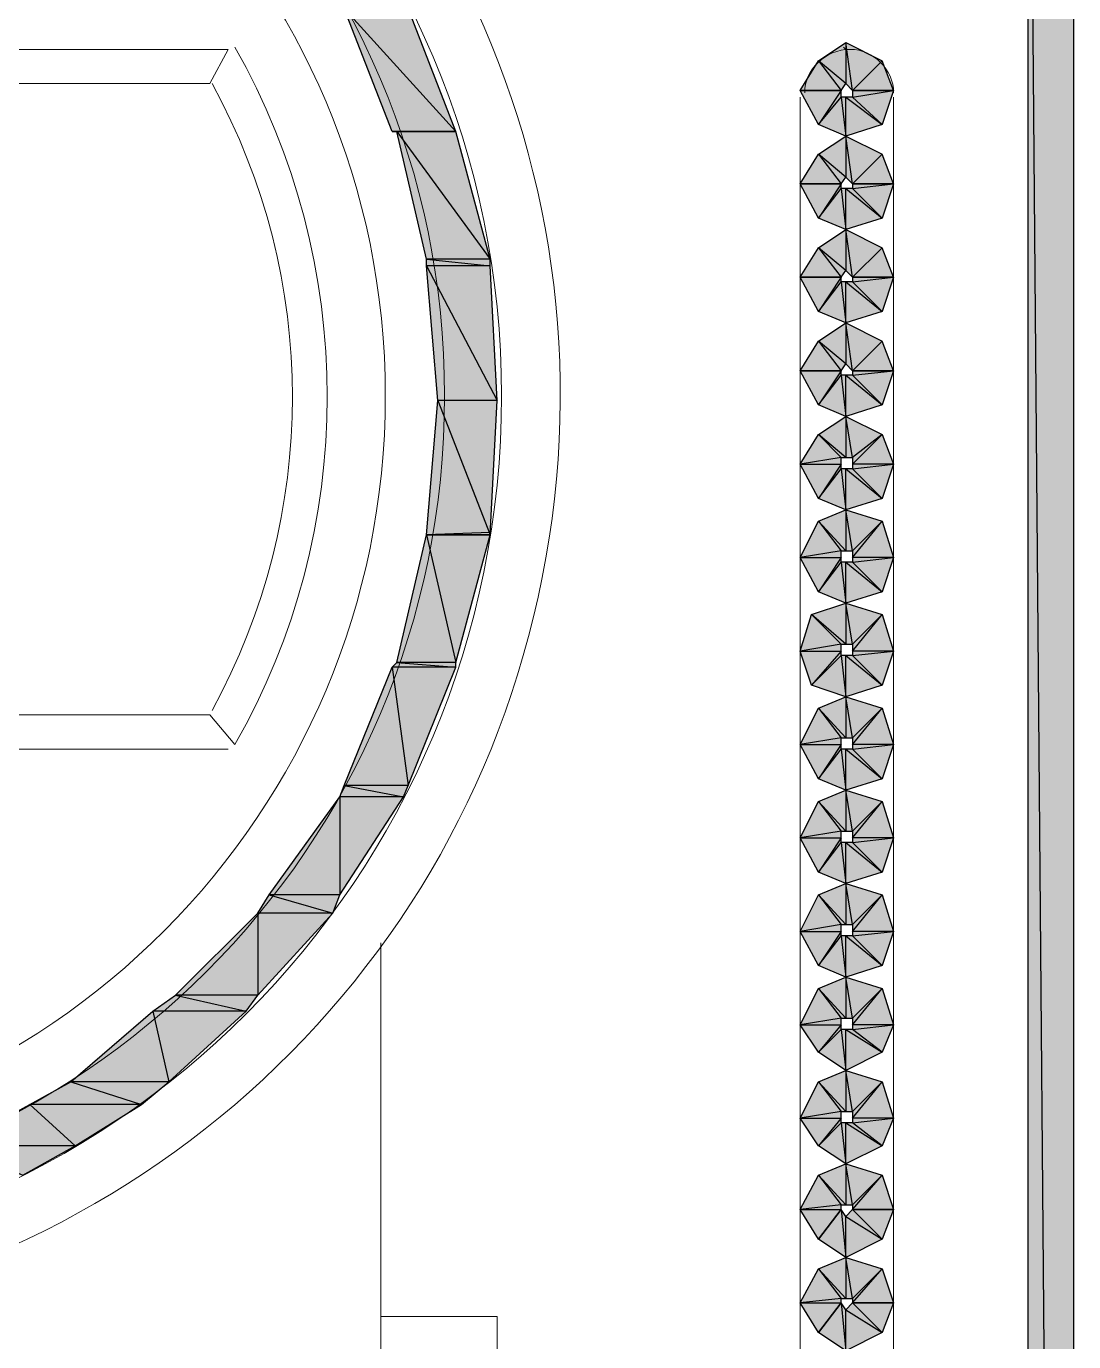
# Model space of a CAD drawing. Header units: millimetres. Extents: x 50 to 186, y -32 to 33.
# Drawn here: x 115.422 to 116.064, y -10.831 to -10.025 of the extents above; entities that cross this region are included whole.
import ezdxf

# ---------------------------------------------------------------- set-up
doc = ezdxf.new("R2010")
doc.units = ezdxf.units.MM
doc.layers.add('Prumada Eletrica', color=40, linetype='Continuous', lineweight=30)

msp = doc.modelspace()

# ---------------------------------------------------------------- hatches: boundary and pattern name
at = {"layer": 'Prumada Eletrica', "true_color": 0x000007}
h = msp.add_hatch(color=7, dxfattribs=at)
h.paths.add_polyline_path([(116.06382, -9.68853), (116.03588, -9.68853), (116.06382, -13.03237)])
h.paths.add_polyline_path([(116.03588, -9.68853), (116.06382, -13.03237), (116.03588, -13.03237)])
h = msp.add_hatch(color=7, dxfattribs=at)
h.paths.add_polyline_path([(115.65596, -10.01398), (115.61685, -10.01398), (115.6853, -10.0894)])
h.paths.add_polyline_path([(115.61685, -10.01398), (115.6853, -10.0894), (115.64619, -10.0894)])
h = msp.add_hatch(color=7, dxfattribs=at)
h.paths.add_polyline_path([(115.95347, -10.06426), (115.94649, -10.0461), (115.92833, -10.06426)])
h.paths.add_polyline_path([(115.94649, -10.0461), (115.92833, -10.06426), (115.92414, -10.03493)])
h.paths.add_polyline_path([(115.92833, -10.06426), (115.92414, -10.03493), (115.92414, -10.06007)])
h.paths.add_polyline_path([(115.92414, -10.03493), (115.92414, -10.06007), (115.90738, -10.0461)])
h.paths.add_polyline_path([(115.92414, -10.06007), (115.90738, -10.0461), (115.92135, -10.06426)])
h.paths.add_polyline_path([(115.90738, -10.0461), (115.92135, -10.06426), (115.89621, -10.06426)])
h = msp.add_hatch(color=7, dxfattribs=at)
h.paths.add_polyline_path([(115.89621, -10.06426), (115.92135, -10.06426), (115.90738, -10.08521)])
h.paths.add_polyline_path([(115.92135, -10.06426), (115.90738, -10.08521), (115.92135, -10.06845)])
h.paths.add_polyline_path([(115.90738, -10.08521), (115.92135, -10.06845), (115.92414, -10.0922)])
h.paths.add_polyline_path([(115.92135, -10.06845), (115.92414, -10.0922), (115.92414, -10.06845)])
h.paths.add_polyline_path([(115.92414, -10.0922), (115.92414, -10.06845), (115.94649, -10.08521)])
h.paths.add_polyline_path([(115.92414, -10.06845), (115.94649, -10.08521), (115.92833, -10.06845)])
h.paths.add_polyline_path([(115.94649, -10.08521), (115.92833, -10.06845), (115.95347, -10.06426)])
h.paths.add_polyline_path([(115.92833, -10.06845), (115.95347, -10.06426), (115.92833, -10.06426)])
h = msp.add_hatch(color=7, dxfattribs=at)
h.paths.add_polyline_path([(115.6853, -10.0894), (115.64898, -10.0894), (115.70625, -10.16762)])
h.paths.add_polyline_path([(115.64898, -10.0894), (115.70625, -10.16762), (115.66714, -10.16762)])
h = msp.add_hatch(color=7, dxfattribs=at)
h.paths.add_polyline_path([(115.95347, -10.12153), (115.94649, -10.10337), (115.92833, -10.12153)])
h.paths.add_polyline_path([(115.94649, -10.10337), (115.92833, -10.12153), (115.92414, -10.0922)])
h.paths.add_polyline_path([(115.92833, -10.12153), (115.92414, -10.0922), (115.92414, -10.11734)])
h.paths.add_polyline_path([(115.92414, -10.0922), (115.92414, -10.11734), (115.90738, -10.10337)])
h.paths.add_polyline_path([(115.92414, -10.11734), (115.90738, -10.10337), (115.92135, -10.12153)])
h.paths.add_polyline_path([(115.90738, -10.10337), (115.92135, -10.12153), (115.89621, -10.12153)])
h = msp.add_hatch(color=7, dxfattribs=at)
h.paths.add_polyline_path([(115.89621, -10.12153), (115.92135, -10.12153), (115.90738, -10.14248)])
h.paths.add_polyline_path([(115.92135, -10.12153), (115.90738, -10.14248), (115.92135, -10.12432)])
h.paths.add_polyline_path([(115.90738, -10.14248), (115.92135, -10.12432), (115.92414, -10.14946)])
h.paths.add_polyline_path([(115.92135, -10.12432), (115.92414, -10.14946), (115.92414, -10.12432)])
h.paths.add_polyline_path([(115.92414, -10.14946), (115.92414, -10.12432), (115.94649, -10.14248)])
h.paths.add_polyline_path([(115.92414, -10.12432), (115.94649, -10.14248), (115.92833, -10.12432)])
h.paths.add_polyline_path([(115.94649, -10.14248), (115.92833, -10.12432), (115.95347, -10.12153)])
h.paths.add_polyline_path([(115.92833, -10.12432), (115.95347, -10.12153), (115.92833, -10.12153)])
h = msp.add_hatch(color=7, dxfattribs=at)
h.paths.add_polyline_path([(115.95347, -10.1788), (115.94649, -10.16064), (115.92833, -10.1788)])
h.paths.add_polyline_path([(115.94649, -10.16064), (115.92833, -10.1788), (115.92414, -10.14946)])
h.paths.add_polyline_path([(115.92833, -10.1788), (115.92414, -10.14946), (115.92414, -10.17461)])
h.paths.add_polyline_path([(115.92414, -10.14946), (115.92414, -10.17461), (115.90738, -10.16064)])
h.paths.add_polyline_path([(115.92414, -10.17461), (115.90738, -10.16064), (115.92135, -10.1788)])
h.paths.add_polyline_path([(115.90738, -10.16064), (115.92135, -10.1788), (115.89621, -10.1788)])
h = msp.add_hatch(color=7, dxfattribs=at)
h.paths.add_polyline_path([(115.70625, -10.16762), (115.66714, -10.16762), (115.70625, -10.17181)])
h.paths.add_polyline_path([(115.66714, -10.16762), (115.70625, -10.17181), (115.66714, -10.17181)])
h = msp.add_hatch(color=7, dxfattribs=at)
h.paths.add_polyline_path([(115.70625, -10.17181), (115.66714, -10.17181), (115.71044, -10.25422)])
h.paths.add_polyline_path([(115.66714, -10.17181), (115.71044, -10.25422), (115.67412, -10.25422)])
h = msp.add_hatch(color=7, dxfattribs=at)
h.paths.add_polyline_path([(115.89621, -10.1788), (115.92135, -10.1788), (115.90738, -10.19975)])
h.paths.add_polyline_path([(115.92135, -10.1788), (115.90738, -10.19975), (115.92135, -10.18159)])
h.paths.add_polyline_path([(115.90738, -10.19975), (115.92135, -10.18159), (115.92414, -10.20673)])
h.paths.add_polyline_path([(115.92135, -10.18159), (115.92414, -10.20673), (115.92414, -10.18159)])
h.paths.add_polyline_path([(115.92414, -10.20673), (115.92414, -10.18159), (115.94649, -10.19975)])
h.paths.add_polyline_path([(115.92414, -10.18159), (115.94649, -10.19975), (115.92833, -10.18159)])
h.paths.add_polyline_path([(115.94649, -10.19975), (115.92833, -10.18159), (115.95347, -10.1788)])
h.paths.add_polyline_path([(115.92833, -10.18159), (115.95347, -10.1788), (115.92833, -10.1788)])
h = msp.add_hatch(color=7, dxfattribs=at)
h.paths.add_polyline_path([(115.95347, -10.23606), (115.94649, -10.2179), (115.92833, -10.23606)])
h.paths.add_polyline_path([(115.94649, -10.2179), (115.92833, -10.23606), (115.92414, -10.20673)])
h.paths.add_polyline_path([(115.92833, -10.23606), (115.92414, -10.20673), (115.92414, -10.23187)])
h.paths.add_polyline_path([(115.92414, -10.20673), (115.92414, -10.23187), (115.90738, -10.2179)])
h.paths.add_polyline_path([(115.92414, -10.23187), (115.90738, -10.2179), (115.92135, -10.23606)])
h.paths.add_polyline_path([(115.90738, -10.2179), (115.92135, -10.23606), (115.89621, -10.23606)])
h = msp.add_hatch(color=7, dxfattribs=at)
h.paths.add_polyline_path([(115.89621, -10.23606), (115.92135, -10.23606), (115.90738, -10.25701)])
h.paths.add_polyline_path([(115.92135, -10.23606), (115.90738, -10.25701), (115.92135, -10.23886)])
h.paths.add_polyline_path([(115.90738, -10.25701), (115.92135, -10.23886), (115.92414, -10.264)])
h.paths.add_polyline_path([(115.92135, -10.23886), (115.92414, -10.264), (115.92414, -10.23886)])
h.paths.add_polyline_path([(115.92414, -10.264), (115.92414, -10.23886), (115.94649, -10.25701)])
h.paths.add_polyline_path([(115.92414, -10.23886), (115.94649, -10.25701), (115.92833, -10.23886)])
h.paths.add_polyline_path([(115.94649, -10.25701), (115.92833, -10.23886), (115.95347, -10.23606)])
h.paths.add_polyline_path([(115.92833, -10.23886), (115.95347, -10.23606), (115.92833, -10.23606)])
h = msp.add_hatch(color=7, dxfattribs=at)
h.paths.add_polyline_path([(115.71044, -10.25422), (115.67412, -10.25422), (115.70625, -10.33663)])
h.paths.add_polyline_path([(115.67412, -10.25422), (115.70625, -10.33663), (115.66714, -10.33663)])
h = msp.add_hatch(color=7, dxfattribs=at)
h.paths.add_polyline_path([(115.94649, -10.31428), (115.92833, -10.29612), (115.95347, -10.29333)])
h.paths.add_polyline_path([(115.92833, -10.29612), (115.95347, -10.29333), (115.92833, -10.29333)])
h.paths.add_polyline_path([(115.95347, -10.29333), (115.92833, -10.29333), (115.94649, -10.27517)])
h.paths.add_polyline_path([(115.92833, -10.29333), (115.94649, -10.27517), (115.92833, -10.28914)])
h.paths.add_polyline_path([(115.94649, -10.27517), (115.92833, -10.28914), (115.92414, -10.264)])
h.paths.add_polyline_path([(115.92833, -10.28914), (115.92414, -10.264), (115.92414, -10.28914)])
h.paths.add_polyline_path([(115.92414, -10.264), (115.92414, -10.28914), (115.90738, -10.27517)])
h.paths.add_polyline_path([(115.92414, -10.28914), (115.90738, -10.27517), (115.92135, -10.28914)])
h.paths.add_polyline_path([(115.90738, -10.27517), (115.92135, -10.28914), (115.89621, -10.29333)])
h.paths.add_polyline_path([(115.92135, -10.28914), (115.89621, -10.29333), (115.92135, -10.29333)])
h.paths.add_polyline_path([(115.89621, -10.29333), (115.92135, -10.29333), (115.90738, -10.31428)])
h.paths.add_polyline_path([(115.92135, -10.29333), (115.90738, -10.31428), (115.92135, -10.29612)])
h.paths.add_polyline_path([(115.90738, -10.31428), (115.92135, -10.29612), (115.92414, -10.32126)])
h.paths.add_polyline_path([(115.92135, -10.29612), (115.92414, -10.32126), (115.92414, -10.29612)])
h.paths.add_polyline_path([(115.92414, -10.32126), (115.92414, -10.29612), (115.94649, -10.31428)])
h.paths.add_polyline_path([(115.92414, -10.29612), (115.94649, -10.31428), (115.92833, -10.29612)])
h = msp.add_hatch(color=7, dxfattribs=at)
h.paths.add_polyline_path([(115.94649, -10.37155), (115.92833, -10.35339), (115.95347, -10.3506)])
h.paths.add_polyline_path([(115.92833, -10.35339), (115.95347, -10.3506), (115.92833, -10.3506)])
h.paths.add_polyline_path([(115.95347, -10.3506), (115.92833, -10.3506), (115.94649, -10.32825)])
h.paths.add_polyline_path([(115.92833, -10.3506), (115.94649, -10.32825), (115.92833, -10.34641)])
h.paths.add_polyline_path([(115.94649, -10.32825), (115.92833, -10.34641), (115.92414, -10.32126)])
h.paths.add_polyline_path([(115.92833, -10.34641), (115.92414, -10.32126), (115.92414, -10.34641)])
h.paths.add_polyline_path([(115.92414, -10.32126), (115.92414, -10.34641), (115.90738, -10.32825)])
h.paths.add_polyline_path([(115.92414, -10.34641), (115.90738, -10.32825), (115.92135, -10.34641)])
h.paths.add_polyline_path([(115.90738, -10.32825), (115.92135, -10.34641), (115.89621, -10.3506)])
h.paths.add_polyline_path([(115.92135, -10.34641), (115.89621, -10.3506), (115.92135, -10.3506)])
h.paths.add_polyline_path([(115.89621, -10.3506), (115.92135, -10.3506), (115.90738, -10.37155)])
h.paths.add_polyline_path([(115.92135, -10.3506), (115.90738, -10.37155), (115.92135, -10.35339)])
h.paths.add_polyline_path([(115.90738, -10.37155), (115.92135, -10.35339), (115.92414, -10.37853)])
h.paths.add_polyline_path([(115.92135, -10.35339), (115.92414, -10.37853), (115.92414, -10.35339)])
h.paths.add_polyline_path([(115.92414, -10.37853), (115.92414, -10.35339), (115.94649, -10.37155)])
h.paths.add_polyline_path([(115.92414, -10.35339), (115.94649, -10.37155), (115.92833, -10.35339)])
h = msp.add_hatch(color=7, dxfattribs=at)
h.paths.add_polyline_path([(115.70625, -10.33663), (115.66714, -10.33663), (115.6853, -10.41485)])
h.paths.add_polyline_path([(115.66714, -10.33663), (115.6853, -10.41485), (115.64898, -10.41485)])
h = msp.add_hatch(color=7, dxfattribs=at)
h.paths.add_polyline_path([(115.66714, -10.33663), (115.70625, -10.33663), (115.70625, -10.33523)])
h.paths.add_polyline_path([(115.70625, -10.33663), (115.70625, -10.33523), (115.66714, -10.33663)])
h = msp.add_hatch(color=7, dxfattribs=at)
h.paths.add_polyline_path([(115.94649, -10.42882), (115.92833, -10.41066), (115.95347, -10.40786)])
h.paths.add_polyline_path([(115.92833, -10.41066), (115.95347, -10.40786), (115.92833, -10.40786)])
h.paths.add_polyline_path([(115.95347, -10.40786), (115.92833, -10.40786), (115.94649, -10.38552)])
h.paths.add_polyline_path([(115.92833, -10.40786), (115.94649, -10.38552), (115.92833, -10.40367)])
h.paths.add_polyline_path([(115.94649, -10.38552), (115.92833, -10.40367), (115.92414, -10.37853)])
h.paths.add_polyline_path([(115.92833, -10.40367), (115.92414, -10.37853), (115.92414, -10.40367)])
h.paths.add_polyline_path([(115.92414, -10.37853), (115.92414, -10.40367), (115.90319, -10.38552)])
h.paths.add_polyline_path([(115.92414, -10.40367), (115.90319, -10.38552), (115.92135, -10.40367)])
h.paths.add_polyline_path([(115.90319, -10.38552), (115.92135, -10.40367), (115.89621, -10.40786)])
h.paths.add_polyline_path([(115.92135, -10.40367), (115.89621, -10.40786), (115.92135, -10.40786)])
h.paths.add_polyline_path([(115.89621, -10.40786), (115.92135, -10.40786), (115.90319, -10.42882)])
h.paths.add_polyline_path([(115.92135, -10.40786), (115.90319, -10.42882), (115.92135, -10.41066)])
h.paths.add_polyline_path([(115.90319, -10.42882), (115.92135, -10.41066), (115.92414, -10.4358)])
h.paths.add_polyline_path([(115.92135, -10.41066), (115.92414, -10.4358), (115.92414, -10.41066)])
h.paths.add_polyline_path([(115.92414, -10.4358), (115.92414, -10.41066), (115.94649, -10.42882)])
h.paths.add_polyline_path([(115.92414, -10.41066), (115.94649, -10.42882), (115.92833, -10.41066)])
h = msp.add_hatch(color=7, dxfattribs=at)
h.paths.add_polyline_path([(115.6853, -10.41485), (115.64898, -10.41485), (115.6853, -10.41764)])
h.paths.add_polyline_path([(115.64898, -10.41485), (115.6853, -10.41764), (115.64619, -10.41764)])
h = msp.add_hatch(color=7, dxfattribs=at)
h.paths.add_polyline_path([(115.6853, -10.41764), (115.64619, -10.41764), (115.65596, -10.49027)])
h.paths.add_polyline_path([(115.64619, -10.41764), (115.65596, -10.49027), (115.61685, -10.49027)])
h = msp.add_hatch(color=7, dxfattribs=at)
h.paths.add_polyline_path([(115.94649, -10.48608), (115.92833, -10.46792), (115.95347, -10.46513)])
h.paths.add_polyline_path([(115.92833, -10.46792), (115.95347, -10.46513), (115.92833, -10.46513)])
h.paths.add_polyline_path([(115.95347, -10.46513), (115.92833, -10.46513), (115.94649, -10.44278)])
h.paths.add_polyline_path([(115.92833, -10.46513), (115.94649, -10.44278), (115.92833, -10.46094)])
h.paths.add_polyline_path([(115.94649, -10.44278), (115.92833, -10.46094), (115.92414, -10.4358)])
h.paths.add_polyline_path([(115.92833, -10.46094), (115.92414, -10.4358), (115.92414, -10.46094)])
h.paths.add_polyline_path([(115.92414, -10.4358), (115.92414, -10.46094), (115.90738, -10.44278)])
h.paths.add_polyline_path([(115.92414, -10.46094), (115.90738, -10.44278), (115.92135, -10.46094)])
h.paths.add_polyline_path([(115.90738, -10.44278), (115.92135, -10.46094), (115.89621, -10.46513)])
h.paths.add_polyline_path([(115.92135, -10.46094), (115.89621, -10.46513), (115.92135, -10.46513)])
h.paths.add_polyline_path([(115.89621, -10.46513), (115.92135, -10.46513), (115.90738, -10.48608)])
h.paths.add_polyline_path([(115.92135, -10.46513), (115.90738, -10.48608), (115.92135, -10.46792)])
h.paths.add_polyline_path([(115.90738, -10.48608), (115.92135, -10.46792), (115.92414, -10.49307)])
h.paths.add_polyline_path([(115.92135, -10.46792), (115.92414, -10.49307), (115.92414, -10.46792)])
h.paths.add_polyline_path([(115.92414, -10.49307), (115.92414, -10.46792), (115.94649, -10.48608)])
h.paths.add_polyline_path([(115.92414, -10.46792), (115.94649, -10.48608), (115.92833, -10.46792)])
h = msp.add_hatch(color=7, dxfattribs=at)
h.paths.add_polyline_path([(115.65596, -10.49027), (115.61685, -10.49027), (115.65317, -10.49726)])
h.paths.add_polyline_path([(115.61685, -10.49027), (115.65317, -10.49726), (115.61406, -10.49726)])
h = msp.add_hatch(color=7, dxfattribs=at)
h.paths.add_polyline_path([(115.94649, -10.54335), (115.92833, -10.52519), (115.95347, -10.5224)])
h.paths.add_polyline_path([(115.92833, -10.52519), (115.95347, -10.5224), (115.92833, -10.5224)])
h.paths.add_polyline_path([(115.95347, -10.5224), (115.92833, -10.5224), (115.94649, -10.50005)])
h.paths.add_polyline_path([(115.92833, -10.5224), (115.94649, -10.50005), (115.92833, -10.51821)])
h.paths.add_polyline_path([(115.94649, -10.50005), (115.92833, -10.51821), (115.92414, -10.49307)])
h.paths.add_polyline_path([(115.92833, -10.51821), (115.92414, -10.49307), (115.92414, -10.51821)])
h.paths.add_polyline_path([(115.92414, -10.49307), (115.92414, -10.51821), (115.90738, -10.50005)])
h.paths.add_polyline_path([(115.92414, -10.51821), (115.90738, -10.50005), (115.92135, -10.51821)])
h.paths.add_polyline_path([(115.90738, -10.50005), (115.92135, -10.51821), (115.89621, -10.5224)])
h.paths.add_polyline_path([(115.92135, -10.51821), (115.89621, -10.5224), (115.92135, -10.5224)])
h.paths.add_polyline_path([(115.89621, -10.5224), (115.92135, -10.5224), (115.90738, -10.54335)])
h.paths.add_polyline_path([(115.92135, -10.5224), (115.90738, -10.54335), (115.92135, -10.52519)])
h.paths.add_polyline_path([(115.90738, -10.54335), (115.92135, -10.52519), (115.92414, -10.55033)])
h.paths.add_polyline_path([(115.92135, -10.52519), (115.92414, -10.55033), (115.92414, -10.52519)])
h.paths.add_polyline_path([(115.92414, -10.55033), (115.92414, -10.52519), (115.94649, -10.54335)])
h.paths.add_polyline_path([(115.92414, -10.52519), (115.94649, -10.54335), (115.92833, -10.52519)])
h = msp.add_hatch(color=7, dxfattribs=at)
h.paths.add_polyline_path([(115.65317, -10.49726), (115.61406, -10.49726), (115.61406, -10.55732)])
h.paths.add_polyline_path([(115.61406, -10.49726), (115.61406, -10.55732), (115.57076, -10.55732)])
h = msp.add_hatch(color=7, dxfattribs=at)
h.paths.add_polyline_path([(115.94649, -10.60062), (115.92833, -10.58246), (115.95347, -10.57967)])
h.paths.add_polyline_path([(115.92833, -10.58246), (115.95347, -10.57967), (115.92833, -10.57967)])
h.paths.add_polyline_path([(115.95347, -10.57967), (115.92833, -10.57967), (115.94649, -10.55732)])
h.paths.add_polyline_path([(115.92833, -10.57967), (115.94649, -10.55732), (115.92833, -10.57547)])
h.paths.add_polyline_path([(115.94649, -10.55732), (115.92833, -10.57547), (115.92414, -10.55033)])
h.paths.add_polyline_path([(115.92833, -10.57547), (115.92414, -10.55033), (115.92414, -10.57547)])
h.paths.add_polyline_path([(115.92414, -10.55033), (115.92414, -10.57547), (115.90738, -10.55732)])
h.paths.add_polyline_path([(115.92414, -10.57547), (115.90738, -10.55732), (115.92135, -10.57547)])
h.paths.add_polyline_path([(115.90738, -10.55732), (115.92135, -10.57547), (115.89621, -10.57967)])
h.paths.add_polyline_path([(115.92135, -10.57547), (115.89621, -10.57967), (115.92135, -10.57967)])
h.paths.add_polyline_path([(115.89621, -10.57967), (115.92135, -10.57967), (115.90738, -10.60062)])
h.paths.add_polyline_path([(115.92135, -10.57967), (115.90738, -10.60062), (115.92135, -10.58246)])
h.paths.add_polyline_path([(115.90738, -10.60062), (115.92135, -10.58246), (115.92414, -10.6076)])
h.paths.add_polyline_path([(115.92135, -10.58246), (115.92414, -10.6076), (115.92414, -10.58246)])
h.paths.add_polyline_path([(115.92414, -10.6076), (115.92414, -10.58246), (115.94649, -10.60062)])
h.paths.add_polyline_path([(115.92414, -10.58246), (115.94649, -10.60062), (115.92833, -10.58246)])
h = msp.add_hatch(color=7, dxfattribs=at)
h.paths.add_polyline_path([(115.61406, -10.55732), (115.57076, -10.55732), (115.60987, -10.56849)])
h.paths.add_polyline_path([(115.57076, -10.55732), (115.60987, -10.56849), (115.56378, -10.56849)])
h = msp.add_hatch(color=7, dxfattribs=at)
h.paths.add_polyline_path([(115.60987, -10.56849), (115.56378, -10.56849), (115.56378, -10.61877)])
h.paths.add_polyline_path([(115.56378, -10.56849), (115.56378, -10.61877), (115.51349, -10.61877)])
h = msp.add_hatch(color=7, dxfattribs=at)
h.paths.add_polyline_path([(115.94649, -10.65369), (115.92833, -10.63973), (115.95347, -10.63693)])
h.paths.add_polyline_path([(115.92833, -10.63973), (115.95347, -10.63693), (115.92833, -10.63693)])
h.paths.add_polyline_path([(115.95347, -10.63693), (115.92833, -10.63693), (115.94649, -10.61458)])
h.paths.add_polyline_path([(115.92833, -10.63693), (115.94649, -10.61458), (115.92833, -10.63274)])
h.paths.add_polyline_path([(115.94649, -10.61458), (115.92833, -10.63274), (115.92414, -10.6076)])
h.paths.add_polyline_path([(115.92833, -10.63274), (115.92414, -10.6076), (115.92414, -10.63274)])
h.paths.add_polyline_path([(115.92414, -10.6076), (115.92414, -10.63274), (115.90738, -10.61458)])
h.paths.add_polyline_path([(115.92414, -10.63274), (115.90738, -10.61458), (115.92135, -10.63274)])
h.paths.add_polyline_path([(115.90738, -10.61458), (115.92135, -10.63274), (115.89621, -10.63693)])
h.paths.add_polyline_path([(115.92135, -10.63274), (115.89621, -10.63693), (115.92135, -10.63693)])
h.paths.add_polyline_path([(115.89621, -10.63693), (115.92135, -10.63693), (115.90738, -10.65369)])
h.paths.add_polyline_path([(115.92135, -10.63693), (115.90738, -10.65369), (115.92135, -10.63973)])
h.paths.add_polyline_path([(115.90738, -10.65369), (115.92135, -10.63973), (115.92414, -10.66487)])
h.paths.add_polyline_path([(115.92135, -10.63973), (115.92414, -10.66487), (115.92414, -10.63973)])
h.paths.add_polyline_path([(115.92414, -10.66487), (115.92414, -10.63973), (115.94649, -10.65369)])
h.paths.add_polyline_path([(115.92414, -10.63973), (115.94649, -10.65369), (115.92833, -10.63973)])
h = msp.add_hatch(color=7, dxfattribs=at)
h.paths.add_polyline_path([(115.56378, -10.61877), (115.51349, -10.61877), (115.55679, -10.62855)])
h.paths.add_polyline_path([(115.51349, -10.61877), (115.55679, -10.62855), (115.49953, -10.62855)])
h = msp.add_hatch(color=7, dxfattribs=at)
h.paths.add_polyline_path([(115.55679, -10.62855), (115.49953, -10.62855), (115.5093, -10.67185)])
h.paths.add_polyline_path([(115.49953, -10.62855), (115.5093, -10.67185), (115.44924, -10.67185)])
h = msp.add_hatch(color=7, dxfattribs=at)
h.paths.add_polyline_path([(115.5093, -10.67185), (115.44924, -10.67185), (115.49254, -10.68582)])
h.paths.add_polyline_path([(115.44924, -10.67185), (115.49254, -10.68582), (115.4241, -10.68582)])
h = msp.add_hatch(color=7, dxfattribs=at)
h.paths.add_polyline_path([(115.94649, -10.71096), (115.92833, -10.69699), (115.95347, -10.6942)])
h.paths.add_polyline_path([(115.92833, -10.69699), (115.95347, -10.6942), (115.92833, -10.6942)])
h.paths.add_polyline_path([(115.95347, -10.6942), (115.92833, -10.6942), (115.94649, -10.67185)])
h.paths.add_polyline_path([(115.92833, -10.6942), (115.94649, -10.67185), (115.92833, -10.69001)])
h.paths.add_polyline_path([(115.94649, -10.67185), (115.92833, -10.69001), (115.92414, -10.66487)])
h.paths.add_polyline_path([(115.92833, -10.69001), (115.92414, -10.66487), (115.92414, -10.69001)])
h.paths.add_polyline_path([(115.92414, -10.66487), (115.92414, -10.69001), (115.90738, -10.67185)])
h.paths.add_polyline_path([(115.92414, -10.69001), (115.90738, -10.67185), (115.92135, -10.69001)])
h.paths.add_polyline_path([(115.90738, -10.67185), (115.92135, -10.69001), (115.89621, -10.6942)])
h.paths.add_polyline_path([(115.92135, -10.69001), (115.89621, -10.6942), (115.92135, -10.6942)])
h.paths.add_polyline_path([(115.89621, -10.6942), (115.92135, -10.6942), (115.90738, -10.71096)])
h.paths.add_polyline_path([(115.92135, -10.6942), (115.90738, -10.71096), (115.92135, -10.69699)])
h.paths.add_polyline_path([(115.90738, -10.71096), (115.92135, -10.69699), (115.92414, -10.72213)])
h.paths.add_polyline_path([(115.92135, -10.69699), (115.92414, -10.72213), (115.92414, -10.69699)])
h.paths.add_polyline_path([(115.92414, -10.72213), (115.92414, -10.69699), (115.94649, -10.71096)])
h.paths.add_polyline_path([(115.92414, -10.69699), (115.94649, -10.71096), (115.92833, -10.69699)])
h = msp.add_hatch(color=7, dxfattribs=at)
h.paths.add_polyline_path([(115.49254, -10.68582), (115.4241, -10.68582), (115.45204, -10.71096)])
h.paths.add_polyline_path([(115.4241, -10.68582), (115.45204, -10.71096), (115.37801, -10.71096)])
h = msp.add_hatch(color=7, dxfattribs=at)
h.paths.add_polyline_path([(115.45204, -10.71096), (115.37801, -10.71096), (115.41991, -10.72912)])
h.paths.add_polyline_path([(115.37801, -10.71096), (115.41991, -10.72912), (115.32074, -10.72912)])
h = msp.add_hatch(color=7, dxfattribs=at)
h.paths.add_polyline_path([(115.95347, -10.75007), (115.92833, -10.75007), (115.94649, -10.72912)])
h.paths.add_polyline_path([(115.92833, -10.75007), (115.94649, -10.72912), (115.92833, -10.74728)])
h.paths.add_polyline_path([(115.94649, -10.72912), (115.92833, -10.74728), (115.92414, -10.72213)])
h.paths.add_polyline_path([(115.92833, -10.74728), (115.92414, -10.72213), (115.92414, -10.74728)])
h.paths.add_polyline_path([(115.92414, -10.72213), (115.92414, -10.74728), (115.90738, -10.72912)])
h.paths.add_polyline_path([(115.92414, -10.74728), (115.90738, -10.72912), (115.92135, -10.74728)])
h.paths.add_polyline_path([(115.90738, -10.72912), (115.92135, -10.74728), (115.89621, -10.75007)])
h.paths.add_polyline_path([(115.92135, -10.74728), (115.89621, -10.75007), (115.92135, -10.75007)])
h.paths.add_polyline_path([(115.89621, -10.75007), (115.92135, -10.75007), (115.90738, -10.76823)])
h = msp.add_hatch(color=7, dxfattribs=at)
h.paths.add_polyline_path([(115.90738, -10.76823), (115.92135, -10.75007), (115.92414, -10.7794)])
h.paths.add_polyline_path([(115.92135, -10.75007), (115.92414, -10.7794), (115.92414, -10.75426)])
h.paths.add_polyline_path([(115.92414, -10.7794), (115.92414, -10.75426), (115.94649, -10.76823)])
h.paths.add_polyline_path([(115.92414, -10.75426), (115.94649, -10.76823), (115.92833, -10.75007)])
h.paths.add_polyline_path([(115.94649, -10.76823), (115.92833, -10.75007), (115.95347, -10.75007)])
h = msp.add_hatch(color=7, dxfattribs=at)
h.paths.add_polyline_path([(115.95347, -10.80734), (115.92833, -10.80734), (115.94649, -10.78639)])
h.paths.add_polyline_path([(115.92833, -10.80734), (115.94649, -10.78639), (115.92833, -10.80454)])
h.paths.add_polyline_path([(115.94649, -10.78639), (115.92833, -10.80454), (115.92414, -10.7794)])
h.paths.add_polyline_path([(115.92833, -10.80454), (115.92414, -10.7794), (115.92414, -10.80454)])
h.paths.add_polyline_path([(115.92414, -10.7794), (115.92414, -10.80454), (115.90738, -10.78639)])
h.paths.add_polyline_path([(115.92414, -10.80454), (115.90738, -10.78639), (115.92135, -10.80454)])
h.paths.add_polyline_path([(115.90738, -10.78639), (115.92135, -10.80454), (115.89621, -10.80734)])
h.paths.add_polyline_path([(115.92135, -10.80454), (115.89621, -10.80734), (115.92135, -10.80734)])
h.paths.add_polyline_path([(115.89621, -10.80734), (115.92135, -10.80734), (115.90738, -10.82549)])
h = msp.add_hatch(color=7, dxfattribs=at)
h.paths.add_polyline_path([(115.90738, -10.82549), (115.92135, -10.80734), (115.92414, -10.83667)])
h.paths.add_polyline_path([(115.92135, -10.80734), (115.92414, -10.83667), (115.92414, -10.81153)])
h.paths.add_polyline_path([(115.92414, -10.83667), (115.92414, -10.81153), (115.94649, -10.82549)])
h.paths.add_polyline_path([(115.92414, -10.81153), (115.94649, -10.82549), (115.92833, -10.80734)])
h.paths.add_polyline_path([(115.94649, -10.82549), (115.92833, -10.80734), (115.95347, -10.80734)])

# ---------------------------------------------------------------- linework, layer by layer
at = {"layer": 'Prumada Eletrica', "color": 7, "linetype": 'Continuous', "lineweight": 20, "true_color": 0x000007}
for points in [[(114.31927, -9.46645), (116.03588, -9.46645), (116.03588, -13.03237), (114.31228, -13.03237), (114.31088, -13.03098), (114.24803, -13.03237)], [(116.03588, -13.03237), (116.06382, -13.03237), (116.06382, -9.68853)], [(114.80534, -10.03912), (115.54562, -10.03912), (115.54562, -10.03912)], [(115.53445, -10.06007), (115.54562, -10.03912), (115.54562, -10.03912)], [(115.92414, -10.03912), (115.92274, -10.03772), (115.92274, -10.03772)], [(114.8193, -10.06007), (115.53445, -10.06007), (115.53445, -10.06007)], [(115.89621, -10.06845), (115.89621, -10.97634), (115.89621, -10.97634)], [(115.95347, -10.97634), (115.95347, -10.06845), (115.95347, -10.06845)], [(115.53445, -10.44697), (114.8193, -10.44697), (114.8193, -10.44697)], [(115.53445, -10.44697), (115.54981, -10.46513), (115.54981, -10.46513)], [(115.54562, -10.46792), (114.80534, -10.46792), (114.80534, -10.46792)], [(115.6392, -10.92885), (115.6392, -10.58665), (115.6392, -10.58665)], [(115.71044, -10.92885), (115.71044, -10.81572), (115.6392, -10.81572)]]:
    msp.add_lwpolyline(points, dxfattribs=at)
at = {"layer": 'Prumada Eletrica', "color": 7, "linetype": 'Continuous', "lineweight": -2, "true_color": 0x000007}
for points in [[(116.06382, -9.68853), (116.03588, -9.68853), (116.06382, -13.03237)], [(116.03588, -9.68853), (116.06382, -13.03237), (116.03588, -13.03237)], [(115.65596, -10.01398), (115.61685, -10.01398), (115.6853, -10.0894)], [(115.61685, -10.01398), (115.6853, -10.0894), (115.64619, -10.0894)], [(115.92414, -10.03493), (115.92414, -10.06007), (115.90738, -10.0461)], [(115.94649, -10.0461), (115.92833, -10.06426), (115.92414, -10.03493)], [(115.92833, -10.06426), (115.92414, -10.03493), (115.92414, -10.06007)], [(115.90738, -10.0461), (115.92135, -10.06426), (115.89621, -10.06426)], [(115.92414, -10.06007), (115.90738, -10.0461), (115.92135, -10.06426)], [(115.95347, -10.06426), (115.94649, -10.0461), (115.92833, -10.06426)], [(115.89621, -10.06426), (115.92135, -10.06426), (115.90738, -10.08521)], [(115.92135, -10.06426), (115.90738, -10.08521), (115.92135, -10.06845)], [(115.94649, -10.08521), (115.92833, -10.06845), (115.95347, -10.06426)], [(115.92833, -10.06845), (115.95347, -10.06426), (115.92833, -10.06426)], [(115.90738, -10.08521), (115.92135, -10.06845), (115.92414, -10.0922)], [(115.92135, -10.06845), (115.92414, -10.0922), (115.92414, -10.06845)], [(115.92414, -10.0922), (115.92414, -10.06845), (115.94649, -10.08521)], [(115.92414, -10.06845), (115.94649, -10.08521), (115.92833, -10.06845)], [(115.6853, -10.0894), (115.64619, -10.0894)], [(115.64619, -10.0894), (115.6853, -10.0894), (115.64898, -10.0894)], [(115.6853, -10.0894), (115.64898, -10.0894), (115.70625, -10.16762)], [(115.64898, -10.0894), (115.70625, -10.16762), (115.66714, -10.16762)], [(115.92414, -10.0922), (115.92414, -10.11734), (115.90738, -10.10337)], [(115.94649, -10.10337), (115.92833, -10.12153), (115.92414, -10.0922)], [(115.92833, -10.12153), (115.92414, -10.0922), (115.92414, -10.11734)], [(115.90738, -10.10337), (115.92135, -10.12153), (115.89621, -10.12153)], [(115.92414, -10.11734), (115.90738, -10.10337), (115.92135, -10.12153)], [(115.95347, -10.12153), (115.94649, -10.10337), (115.92833, -10.12153)], [(115.89621, -10.12153), (115.92135, -10.12153), (115.90738, -10.14248)], [(115.92135, -10.12153), (115.90738, -10.14248), (115.92135, -10.12432)], [(115.90738, -10.14248), (115.92135, -10.12432), (115.92414, -10.14946)], [(115.92135, -10.12432), (115.92414, -10.14946), (115.92414, -10.12432)], [(115.92414, -10.14946), (115.92414, -10.12432), (115.94649, -10.14248)], [(115.92414, -10.12432), (115.94649, -10.14248), (115.92833, -10.12432)], [(115.94649, -10.14248), (115.92833, -10.12432), (115.95347, -10.12153)], [(115.92833, -10.12432), (115.95347, -10.12153), (115.92833, -10.12153)], [(115.92414, -10.14946), (115.92414, -10.17461), (115.90738, -10.16064)], [(115.94649, -10.16064), (115.92833, -10.1788), (115.92414, -10.14946)], [(115.92833, -10.1788), (115.92414, -10.14946), (115.92414, -10.17461)], [(115.90738, -10.16064), (115.92135, -10.1788), (115.89621, -10.1788)], [(115.92414, -10.17461), (115.90738, -10.16064), (115.92135, -10.1788)], [(115.95347, -10.1788), (115.94649, -10.16064), (115.92833, -10.1788)], [(115.70625, -10.16762), (115.66714, -10.16762), (115.70625, -10.17181)], [(115.66714, -10.16762), (115.70625, -10.17181), (115.66714, -10.17181)], [(115.70625, -10.17181), (115.66714, -10.17181), (115.71044, -10.25422)], [(115.66714, -10.17181), (115.71044, -10.25422), (115.67412, -10.25422)], [(115.89621, -10.1788), (115.92135, -10.1788), (115.90738, -10.19975)], [(115.92135, -10.1788), (115.90738, -10.19975), (115.92135, -10.18159)], [(115.94649, -10.19975), (115.92833, -10.18159), (115.95347, -10.1788)], [(115.92833, -10.18159), (115.95347, -10.1788), (115.92833, -10.1788)], [(115.90738, -10.19975), (115.92135, -10.18159), (115.92414, -10.20673)], [(115.92135, -10.18159), (115.92414, -10.20673), (115.92414, -10.18159)], [(115.92414, -10.20673), (115.92414, -10.18159), (115.94649, -10.19975)], [(115.92414, -10.18159), (115.94649, -10.19975), (115.92833, -10.18159)], [(115.92414, -10.20673), (115.92414, -10.23187), (115.90738, -10.2179)], [(115.94649, -10.2179), (115.92833, -10.23606), (115.92414, -10.20673)], [(115.92833, -10.23606), (115.92414, -10.20673), (115.92414, -10.23187)], [(115.90738, -10.2179), (115.92135, -10.23606), (115.89621, -10.23606)], [(115.92414, -10.23187), (115.90738, -10.2179), (115.92135, -10.23606)], [(115.95347, -10.23606), (115.94649, -10.2179), (115.92833, -10.23606)], [(115.89621, -10.23606), (115.92135, -10.23606), (115.90738, -10.25701)], [(115.92135, -10.23606), (115.90738, -10.25701), (115.92135, -10.23886)], [(115.94649, -10.25701), (115.92833, -10.23886), (115.95347, -10.23606)], [(115.92833, -10.23886), (115.95347, -10.23606), (115.92833, -10.23606)], [(115.90738, -10.25701), (115.92135, -10.23886), (115.92414, -10.264)], [(115.92135, -10.23886), (115.92414, -10.264), (115.92414, -10.23886)], [(115.92414, -10.264), (115.92414, -10.23886), (115.94649, -10.25701)], [(115.92414, -10.23886), (115.94649, -10.25701), (115.92833, -10.23886)], [(115.67412, -10.25422), (115.70625, -10.33663), (115.66714, -10.33663)], [(115.71044, -10.25422), (115.67412, -10.25422), (115.70625, -10.33663)], [(115.92414, -10.264), (115.92414, -10.28914), (115.90738, -10.27517)], [(115.94649, -10.27517), (115.92833, -10.28914), (115.92414, -10.264)], [(115.92833, -10.28914), (115.92414, -10.264), (115.92414, -10.28914)], [(115.90738, -10.27517), (115.92135, -10.28914), (115.89621, -10.29333)], [(115.92414, -10.28914), (115.90738, -10.27517), (115.92135, -10.28914)], [(115.95347, -10.29333), (115.92833, -10.29333), (115.94649, -10.27517)], [(115.92833, -10.29333), (115.94649, -10.27517), (115.92833, -10.28914)], [(115.92135, -10.28914), (115.89621, -10.29333), (115.92135, -10.29333)], [(115.89621, -10.29333), (115.92135, -10.29333), (115.90738, -10.31428)], [(115.92135, -10.29333), (115.90738, -10.31428), (115.92135, -10.29612)], [(115.94649, -10.31428), (115.92833, -10.29612), (115.95347, -10.29333)], [(115.92833, -10.29612), (115.95347, -10.29333), (115.92833, -10.29333)], [(115.90738, -10.31428), (115.92135, -10.29612), (115.92414, -10.32126)], [(115.92135, -10.29612), (115.92414, -10.32126), (115.92414, -10.29612)], [(115.92414, -10.32126), (115.92414, -10.29612), (115.94649, -10.31428)], [(115.92414, -10.29612), (115.94649, -10.31428), (115.92833, -10.29612)], [(115.92414, -10.32126), (115.92414, -10.34641), (115.90738, -10.32825)], [(115.94649, -10.32825), (115.92833, -10.34641), (115.92414, -10.32126)], [(115.92833, -10.34641), (115.92414, -10.32126), (115.92414, -10.34641)], [(115.90738, -10.32825), (115.92135, -10.34641), (115.89621, -10.3506)], [(115.92414, -10.34641), (115.90738, -10.32825), (115.92135, -10.34641)], [(115.95347, -10.3506), (115.92833, -10.3506), (115.94649, -10.32825)], [(115.92833, -10.3506), (115.94649, -10.32825), (115.92833, -10.34641)], [(115.66714, -10.33663), (115.6853, -10.41485), (115.64898, -10.41485)], [(115.66714, -10.33663), (115.70625, -10.33663), (115.70625, -10.33523)], [(115.70625, -10.33663), (115.70625, -10.33523), (115.66714, -10.33663)], [(115.70625, -10.33663), (115.66714, -10.33663), (115.6853, -10.41485)], [(115.92135, -10.34641), (115.89621, -10.3506), (115.92135, -10.3506)], [(115.89621, -10.3506), (115.92135, -10.3506), (115.90738, -10.37155)], [(115.92135, -10.3506), (115.90738, -10.37155), (115.92135, -10.35339)], [(115.90738, -10.37155), (115.92135, -10.35339), (115.92414, -10.37853)], [(115.92135, -10.35339), (115.92414, -10.37853), (115.92414, -10.35339)], [(115.92414, -10.37853), (115.92414, -10.35339), (115.94649, -10.37155)], [(115.92414, -10.35339), (115.94649, -10.37155), (115.92833, -10.35339)], [(115.94649, -10.37155), (115.92833, -10.35339), (115.95347, -10.3506)], [(115.92833, -10.35339), (115.95347, -10.3506), (115.92833, -10.3506)], [(115.92414, -10.37853), (115.92414, -10.40367), (115.90319, -10.38552)], [(115.94649, -10.38552), (115.92833, -10.40367), (115.92414, -10.37853)], [(115.92833, -10.40367), (115.92414, -10.37853), (115.92414, -10.40367)], [(115.90319, -10.38552), (115.92135, -10.40367), (115.89621, -10.40786)], [(115.92414, -10.40367), (115.90319, -10.38552), (115.92135, -10.40367)], [(115.95347, -10.40786), (115.92833, -10.40786), (115.94649, -10.38552)], [(115.92833, -10.40786), (115.94649, -10.38552), (115.92833, -10.40367)], [(115.92135, -10.40367), (115.89621, -10.40786), (115.92135, -10.40786)], [(115.64898, -10.41485), (115.6853, -10.41764), (115.64619, -10.41764)], [(115.6853, -10.41485), (115.64898, -10.41485), (115.6853, -10.41764)], [(115.89621, -10.40786), (115.92135, -10.40786), (115.90319, -10.42882)], [(115.92135, -10.40786), (115.90319, -10.42882), (115.92135, -10.41066)], [(115.90319, -10.42882), (115.92135, -10.41066), (115.92414, -10.4358)], [(115.92135, -10.41066), (115.92414, -10.4358), (115.92414, -10.41066)], [(115.92414, -10.4358), (115.92414, -10.41066), (115.94649, -10.42882)], [(115.92414, -10.41066), (115.94649, -10.42882), (115.92833, -10.41066)], [(115.94649, -10.42882), (115.92833, -10.41066), (115.95347, -10.40786)], [(115.92833, -10.41066), (115.95347, -10.40786), (115.92833, -10.40786)], [(115.64619, -10.41764), (115.65596, -10.49027), (115.61685, -10.49027)], [(115.6853, -10.41764), (115.64619, -10.41764), (115.65596, -10.49027)], [(115.92414, -10.4358), (115.92414, -10.46094), (115.90738, -10.44278)], [(115.94649, -10.44278), (115.92833, -10.46094), (115.92414, -10.4358)], [(115.92833, -10.46094), (115.92414, -10.4358), (115.92414, -10.46094)], [(115.90738, -10.44278), (115.92135, -10.46094), (115.89621, -10.46513)], [(115.92414, -10.46094), (115.90738, -10.44278), (115.92135, -10.46094)], [(115.95347, -10.46513), (115.92833, -10.46513), (115.94649, -10.44278)], [(115.92833, -10.46513), (115.94649, -10.44278), (115.92833, -10.46094)], [(115.92135, -10.46094), (115.89621, -10.46513), (115.92135, -10.46513)], [(115.89621, -10.46513), (115.92135, -10.46513), (115.90738, -10.48608)], [(115.92135, -10.46513), (115.90738, -10.48608), (115.92135, -10.46792)], [(115.90738, -10.48608), (115.92135, -10.46792), (115.92414, -10.49307)], [(115.92135, -10.46792), (115.92414, -10.49307), (115.92414, -10.46792)], [(115.92414, -10.49307), (115.92414, -10.46792), (115.94649, -10.48608)], [(115.92414, -10.46792), (115.94649, -10.48608), (115.92833, -10.46792)], [(115.94649, -10.48608), (115.92833, -10.46792), (115.95347, -10.46513)], [(115.92833, -10.46792), (115.95347, -10.46513), (115.92833, -10.46513)], [(115.61685, -10.49027), (115.65317, -10.49726), (115.61406, -10.49726)], [(115.65596, -10.49027), (115.61685, -10.49027), (115.65317, -10.49726)], [(115.92414, -10.49307), (115.92414, -10.51821), (115.90738, -10.50005)], [(115.94649, -10.50005), (115.92833, -10.51821), (115.92414, -10.49307)], [(115.92833, -10.51821), (115.92414, -10.49307), (115.92414, -10.51821)], [(115.61406, -10.49726), (115.61406, -10.55732), (115.57076, -10.55732)], [(115.65317, -10.49726), (115.61406, -10.49726), (115.61406, -10.55732)], [(115.90738, -10.50005), (115.92135, -10.51821), (115.89621, -10.5224)], [(115.92414, -10.51821), (115.90738, -10.50005), (115.92135, -10.51821)], [(115.95347, -10.5224), (115.92833, -10.5224), (115.94649, -10.50005)], [(115.92833, -10.5224), (115.94649, -10.50005), (115.92833, -10.51821)], [(115.92135, -10.51821), (115.89621, -10.5224), (115.92135, -10.5224)], [(115.89621, -10.5224), (115.92135, -10.5224), (115.90738, -10.54335)], [(115.92135, -10.5224), (115.90738, -10.54335), (115.92135, -10.52519)], [(115.90738, -10.54335), (115.92135, -10.52519), (115.92414, -10.55033)], [(115.92135, -10.52519), (115.92414, -10.55033), (115.92414, -10.52519)], [(115.92414, -10.55033), (115.92414, -10.52519), (115.94649, -10.54335)], [(115.92414, -10.52519), (115.94649, -10.54335), (115.92833, -10.52519)], [(115.94649, -10.54335), (115.92833, -10.52519), (115.95347, -10.5224)], [(115.92833, -10.52519), (115.95347, -10.5224), (115.92833, -10.5224)], [(115.92414, -10.55033), (115.92414, -10.57547), (115.90738, -10.55732)], [(115.94649, -10.55732), (115.92833, -10.57547), (115.92414, -10.55033)], [(115.92833, -10.57547), (115.92414, -10.55033), (115.92414, -10.57547)], [(115.57076, -10.55732), (115.60987, -10.56849), (115.56378, -10.56849)], [(115.61406, -10.55732), (115.57076, -10.55732), (115.60987, -10.56849)], [(115.90738, -10.55732), (115.92135, -10.57547), (115.89621, -10.57967)], [(115.92414, -10.57547), (115.90738, -10.55732), (115.92135, -10.57547)], [(115.95347, -10.57967), (115.92833, -10.57967), (115.94649, -10.55732)], [(115.92833, -10.57967), (115.94649, -10.55732), (115.92833, -10.57547)], [(115.56378, -10.56849), (115.56378, -10.61877), (115.51349, -10.61877)], [(115.60987, -10.56849), (115.56378, -10.56849), (115.56378, -10.61877)], [(115.92135, -10.57547), (115.89621, -10.57967), (115.92135, -10.57967)], [(115.89621, -10.57967), (115.92135, -10.57967), (115.90738, -10.60062)], [(115.92135, -10.57967), (115.90738, -10.60062), (115.92135, -10.58246)], [(115.90738, -10.60062), (115.92135, -10.58246), (115.92414, -10.6076)], [(115.92135, -10.58246), (115.92414, -10.6076), (115.92414, -10.58246)], [(115.92414, -10.6076), (115.92414, -10.58246), (115.94649, -10.60062)], [(115.92414, -10.58246), (115.94649, -10.60062), (115.92833, -10.58246)], [(115.94649, -10.60062), (115.92833, -10.58246), (115.95347, -10.57967)], [(115.92833, -10.58246), (115.95347, -10.57967), (115.92833, -10.57967)], [(115.92414, -10.6076), (115.92414, -10.63274), (115.90738, -10.61458)], [(115.94649, -10.61458), (115.92833, -10.63274), (115.92414, -10.6076)], [(115.92833, -10.63274), (115.92414, -10.6076), (115.92414, -10.63274)], [(115.90738, -10.61458), (115.92135, -10.63274), (115.89621, -10.63693)], [(115.92414, -10.63274), (115.90738, -10.61458), (115.92135, -10.63274)], [(115.95347, -10.63693), (115.92833, -10.63693), (115.94649, -10.61458)], [(115.92833, -10.63693), (115.94649, -10.61458), (115.92833, -10.63274)], [(115.51349, -10.61877), (115.55679, -10.62855), (115.49953, -10.62855)], [(115.56378, -10.61877), (115.51349, -10.61877), (115.55679, -10.62855)], [(115.49953, -10.62855), (115.5093, -10.67185), (115.44924, -10.67185)], [(115.55679, -10.62855), (115.49953, -10.62855), (115.5093, -10.67185)], [(115.92135, -10.63274), (115.89621, -10.63693), (115.92135, -10.63693)], [(115.89621, -10.63693), (115.92135, -10.63693), (115.90738, -10.65369)], [(115.92135, -10.63693), (115.90738, -10.65369), (115.92135, -10.63973)], [(115.90738, -10.65369), (115.92135, -10.63973), (115.92414, -10.66487)], [(115.92135, -10.63973), (115.92414, -10.66487), (115.92414, -10.63973)], [(115.92414, -10.66487), (115.92414, -10.63973), (115.94649, -10.65369)], [(115.92414, -10.63973), (115.94649, -10.65369), (115.92833, -10.63973)], [(115.94649, -10.65369), (115.92833, -10.63973), (115.95347, -10.63693)], [(115.92833, -10.63973), (115.95347, -10.63693), (115.92833, -10.63693)], [(115.44924, -10.67185), (115.49254, -10.68582), (115.4241, -10.68582)], [(115.5093, -10.67185), (115.44924, -10.67185), (115.49254, -10.68582)], [(115.90738, -10.67185), (115.92135, -10.69001), (115.89621, -10.6942)], [(115.92414, -10.66487), (115.92414, -10.69001), (115.90738, -10.67185)], [(115.92414, -10.69001), (115.90738, -10.67185), (115.92135, -10.69001)], [(115.94649, -10.67185), (115.92833, -10.69001), (115.92414, -10.66487)], [(115.92833, -10.69001), (115.92414, -10.66487), (115.92414, -10.69001)], [(115.95347, -10.6942), (115.92833, -10.6942), (115.94649, -10.67185)], [(115.92833, -10.6942), (115.94649, -10.67185), (115.92833, -10.69001)], [(115.4241, -10.68582), (115.45204, -10.71096), (115.37801, -10.71096)], [(115.49254, -10.68582), (115.4241, -10.68582), (115.45204, -10.71096)], [(115.92135, -10.69001), (115.89621, -10.6942), (115.92135, -10.6942)], [(115.89621, -10.6942), (115.92135, -10.6942), (115.90738, -10.71096)], [(115.92135, -10.6942), (115.90738, -10.71096), (115.92135, -10.69699)], [(115.90738, -10.71096), (115.92135, -10.69699), (115.92414, -10.72213)], [(115.92135, -10.69699), (115.92414, -10.72213), (115.92414, -10.69699)], [(115.92414, -10.72213), (115.92414, -10.69699), (115.94649, -10.71096)], [(115.92414, -10.69699), (115.94649, -10.71096), (115.92833, -10.69699)], [(115.94649, -10.71096), (115.92833, -10.69699), (115.95347, -10.6942)], [(115.92833, -10.69699), (115.95347, -10.6942), (115.92833, -10.6942)], [(115.45204, -10.71096), (115.37801, -10.71096), (115.41991, -10.72912)], [(115.90738, -10.72912), (115.92135, -10.74728), (115.89621, -10.75007)], [(115.92414, -10.72213), (115.92414, -10.74728), (115.90738, -10.72912)], [(115.92414, -10.74728), (115.90738, -10.72912), (115.92135, -10.74728)], [(115.94649, -10.72912), (115.92833, -10.74728), (115.92414, -10.72213)], [(115.92833, -10.74728), (115.92414, -10.72213), (115.92414, -10.74728)], [(115.95347, -10.75007), (115.92833, -10.75007), (115.94649, -10.72912)], [(115.92833, -10.75007), (115.94649, -10.72912), (115.92833, -10.74728)], [(115.92135, -10.74728), (115.89621, -10.75007), (115.92135, -10.75007)], [(115.89621, -10.75007), (115.92135, -10.75007), (115.90738, -10.76823)], [(115.90738, -10.76823), (115.92135, -10.75007), (115.92414, -10.7794)], [(115.92135, -10.75007), (115.92414, -10.7794), (115.92414, -10.75426)], [(115.92414, -10.75426), (115.94649, -10.76823), (115.92833, -10.75007)], [(115.94649, -10.76823), (115.92833, -10.75007), (115.95347, -10.75007)], [(115.92414, -10.7794), (115.92414, -10.75426), (115.94649, -10.76823)], [(115.92414, -10.7794), (115.92414, -10.80454), (115.90738, -10.78639)], [(115.94649, -10.78639), (115.92833, -10.80454), (115.92414, -10.7794)], [(115.92833, -10.80454), (115.92414, -10.7794), (115.92414, -10.80454)], [(115.90738, -10.78639), (115.92135, -10.80454), (115.89621, -10.80734)], [(115.92414, -10.80454), (115.90738, -10.78639), (115.92135, -10.80454)], [(115.95347, -10.80734), (115.92833, -10.80734), (115.94649, -10.78639)], [(115.92833, -10.80734), (115.94649, -10.78639), (115.92833, -10.80454)], [(115.92135, -10.80454), (115.89621, -10.80734), (115.92135, -10.80734)], [(115.89621, -10.80734), (115.92135, -10.80734), (115.90738, -10.82549)], [(115.90738, -10.82549), (115.92135, -10.80734), (115.92414, -10.83667)], [(115.92135, -10.80734), (115.92414, -10.83667), (115.92414, -10.81153)], [(115.92414, -10.81153), (115.94649, -10.82549), (115.92833, -10.80734)], [(115.94649, -10.82549), (115.92833, -10.80734), (115.95347, -10.80734)], [(115.92414, -10.83667), (115.92414, -10.81153), (115.94649, -10.82549)]]:
    msp.add_lwpolyline(points, close=True, dxfattribs=at)
at = {"layer": 'Prumada Eletrica', "color": 7, "linetype": 'Continuous', "lineweight": 20, "true_color": 0x000007}
for points in [[(115.71323, -10.25143), (115.71323, -9.95671), (115.47438, -9.71787), (115.17967, -9.71787), (115.17967, -9.71787), (114.88356, -9.71787), (114.64471, -9.95671), (114.64471, -10.25143), (114.64471, -10.25143), (114.64471, -10.54754), (114.88356, -10.78639), (115.17967, -10.78639), (115.17967, -10.78639), (115.47438, -10.78639), (115.71323, -10.54754), (115.71323, -10.25143)], [(114.91847, -9.7444), (114.68382, -9.86592), (114.5623, -10.12991), (114.62516, -10.38691), (114.62516, -10.38691), (114.68661, -10.64252), (114.91568, -10.8227), (115.17967, -10.8227), (115.17967, -10.8227), (115.44226, -10.8227), (115.67133, -10.64252), (115.73278, -10.38691), (115.73278, -10.38691), (115.79564, -10.12991), (115.67412, -9.86592), (115.44086, -9.7444)], [(115.67831, -10.25143), (115.67831, -9.97627), (115.45483, -9.75278), (115.17967, -9.75278), (115.17967, -9.75278), (114.90311, -9.75278), (114.67963, -9.97627), (114.67963, -10.25143), (114.67963, -10.25143), (114.67963, -10.52799), (114.90311, -10.75007), (115.17967, -10.75007), (115.17967, -10.75007), (115.45483, -10.75007), (115.67831, -10.52799), (115.67831, -10.25143)], [(115.642, -10.25143), (115.642, -9.99582), (115.43528, -9.7891), (115.17967, -9.7891), (115.17967, -9.7891), (114.92266, -9.7891), (114.71594, -9.99582), (114.71594, -10.25143), (114.71594, -10.25143), (114.71594, -10.50703), (114.92266, -10.71515), (115.17967, -10.71515), (115.17967, -10.71515), (115.43528, -10.71515), (115.642, -10.50703), (115.642, -10.25143)]]:
    msp.add_open_spline(points, degree=3, knots=[0, 0, 0, 0, 0.0625, 0.0625, 0.0625, 0.062501, 0.125, 0.125, 0.125, 0.125001, 0.1875, 0.1875, 0.1875, 0.187501, 1, 1, 1, 1], dxfattribs=at)
for points in [[(115.54981, -10.46513), (115.62523, -10.33384), (115.62523, -10.17041), (115.54981, -10.03772)], [(115.92693, -10.03912), (115.91157, -10.03912), (115.899, -10.05169), (115.899, -10.06566)], [(115.95347, -10.06566), (115.95347, -10.05169), (115.9409, -10.03912), (115.92693, -10.03912)], [(115.53584, -10.44418), (115.60149, -10.32406), (115.60149, -10.18019), (115.53584, -10.06007)]]:
    msp.add_open_spline(points, degree=3, dxfattribs=at)

doc.saveas('drawing.dxf')
